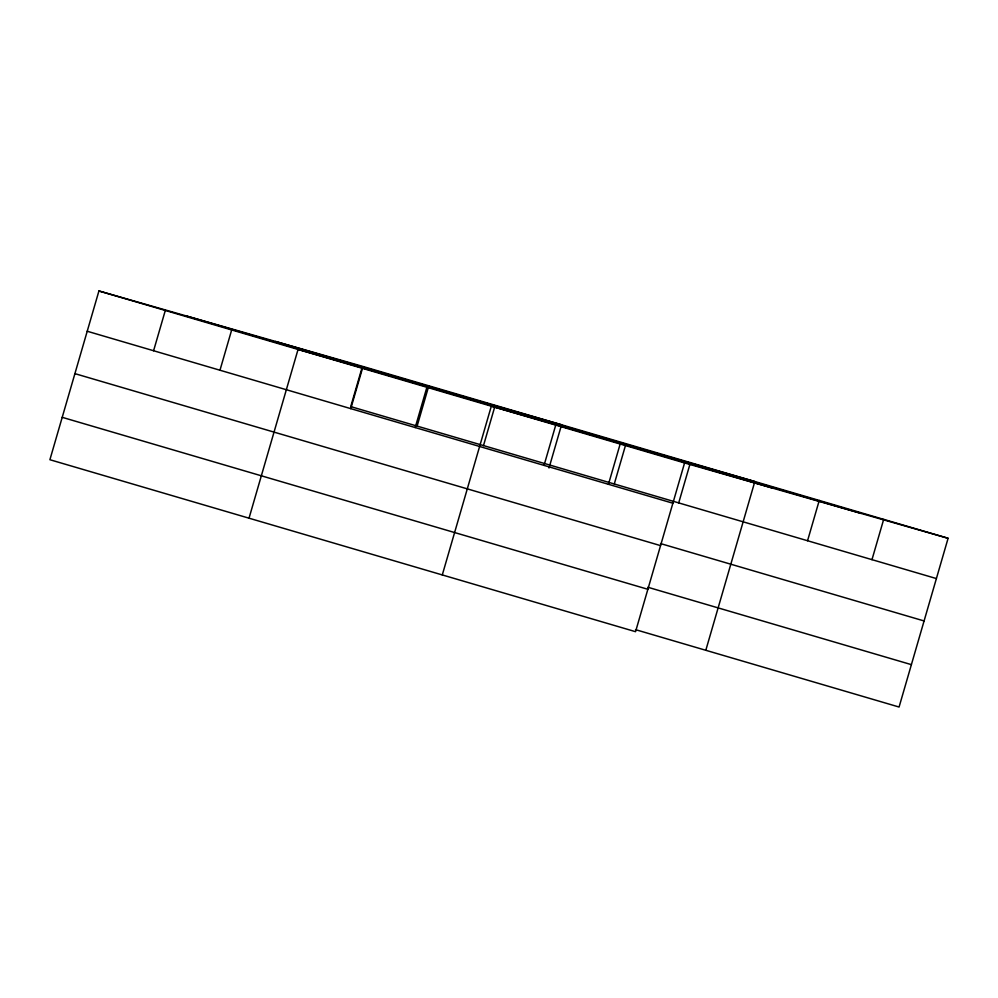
<?xml version="1.0" encoding="UTF-8"?>
<svg xmlns="http://www.w3.org/2000/svg" width="998" height="998" viewBox="0 0 998 998"><rect width="100%" height="100%" fill="white"/><g stroke="black" fill="none" stroke-linecap="round" stroke-linejoin="round"><path stroke-width="1.5" d="M948.1 538.284L362.449 366.316L98.927 290.967L49.9 459.716L635.551 631.684L684.578 462.935L948.1 538.284L899.073 707.033L635.526 629.651M153.592 350.735L165.306 310.453M219.972 370.233L231.673 329.951M249.026 518.187L298.053 349.437L561.562 424.786L549.012 467.987M362.012 367.8L350.735 406.598L936.398 578.566M350.772 408.644L362.474 368.349M415.193 427.556L426.894 387.274M417.114 426.084L428.816 385.802M442.289 574.935L491.315 406.186L754.837 481.535L705.811 650.284M483.494 445.582L494.759 406.785M544.035 465.392L555.736 425.098M608.456 484.304L620.157 444.023M614.281 483.98L625.995 443.698M678.702 502.905L690.416 462.61M807.557 540.729L819.258 500.447M871.978 559.653L883.679 519.372M275.485 341.453L861.137 513.421M185.89 315.83L771.541 487.797M98.927 290.967L684.578 462.935M87.225 331.249L672.877 503.217M660.539 543.573L924.086 620.956M74.912 373.639L660.564 545.619M647.839 587.248L911.386 664.643M62.213 417.326L647.877 589.294"/></g></svg>
